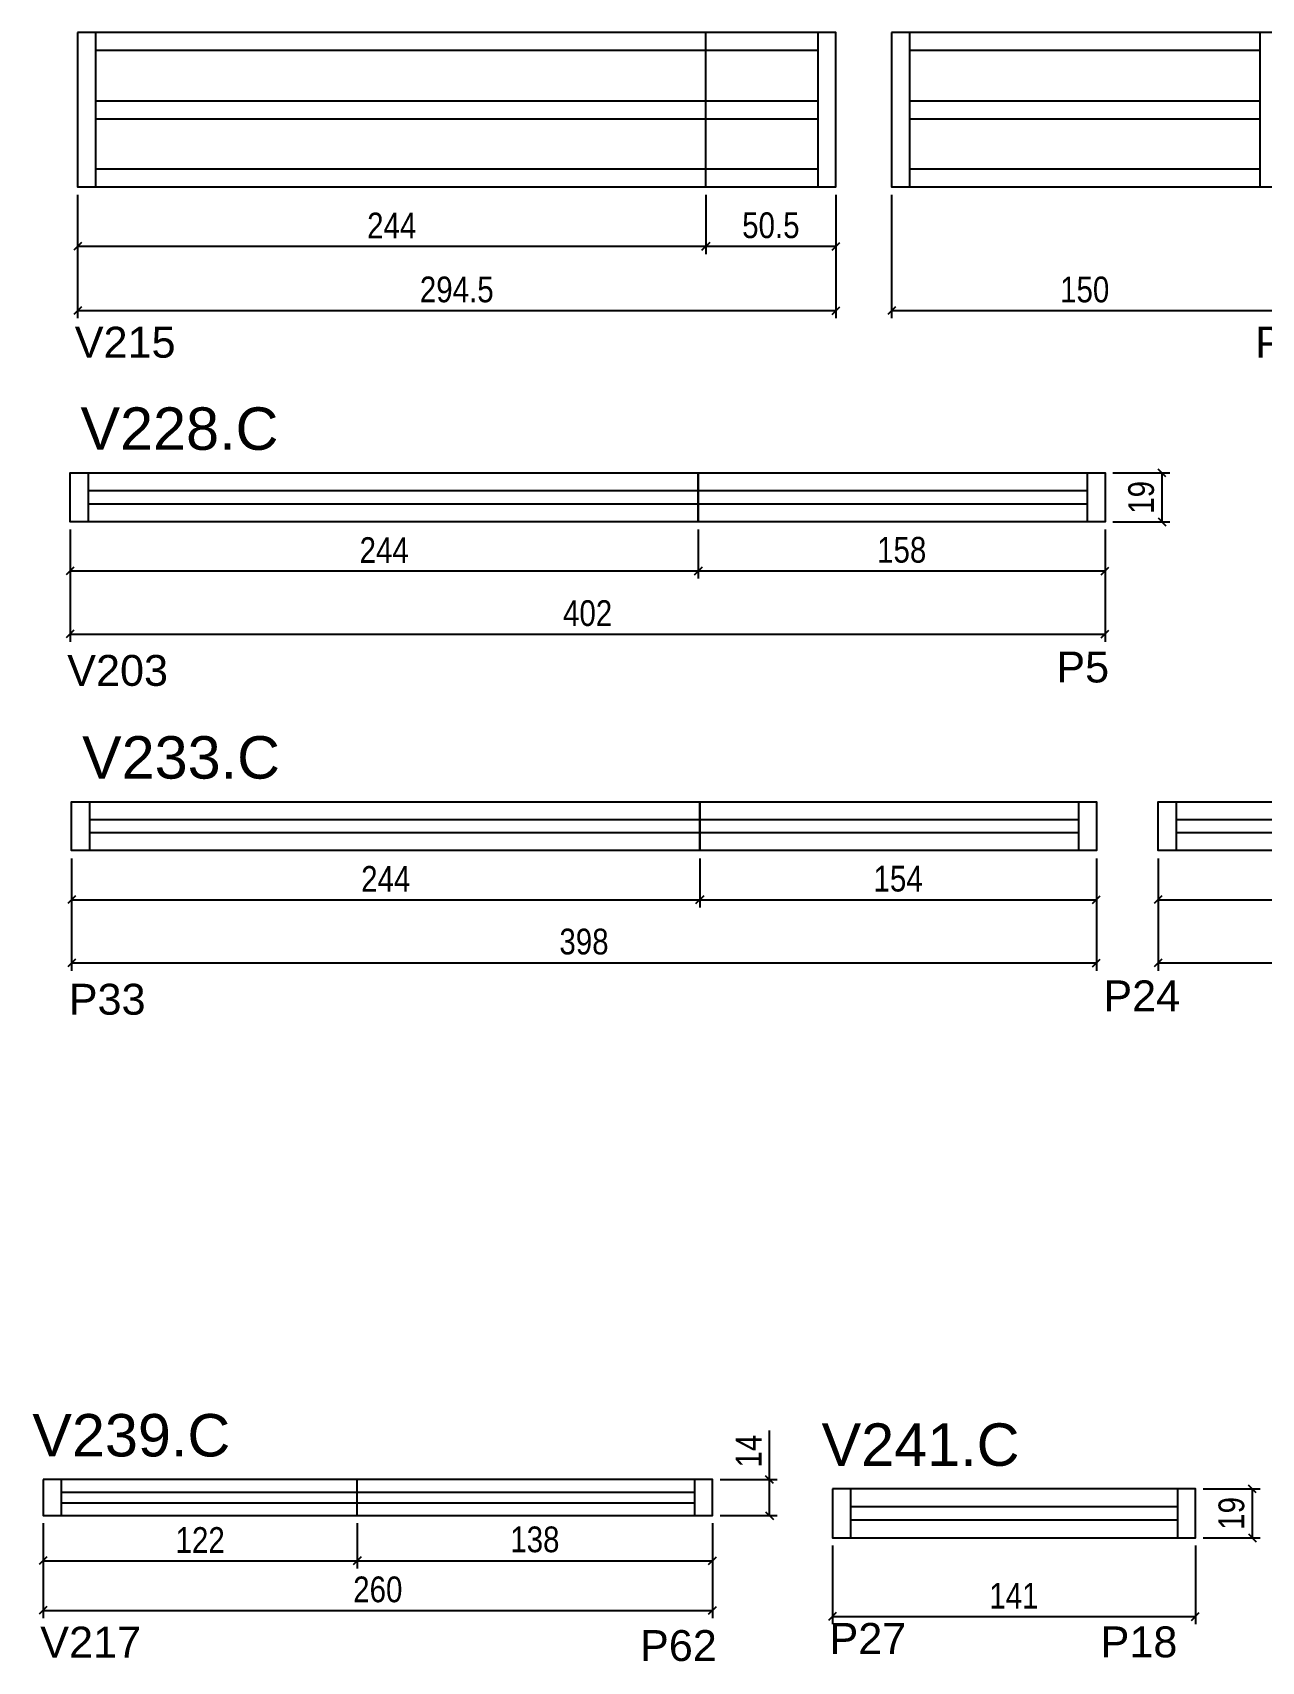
# Model space of a CAD drawing. Extents: x 1668 to 3027, y 15159 to 17752.
# Drawn here: x 1668 to 2145, y 15171 to 15804 of the extents above; entities that cross this region are included whole.
import ezdxf

# ---------------------------------------------------------------- set-up
doc = ezdxf.new("R2010")
doc.units = 0
for name, color, linetype in [('5', 5, 'Continuous'), ('COTA', 241, 'Continuous'), ('NOMENCLATURA', 7, 'Continuous'), ('Painéis', 200, 'Continuous'), ('SARR_2.2x7', 40, 'Continuous'), ('SARR_EDITAR', 141, 'Continuous')]:
    doc.layers.add(name, color=color, linetype=linetype)
doc.styles.add('COTA TECNICA', font='techl___.ttf', dxfattribs={"height": 10})
doc.styles.add('COTA TECNICA-50', font='techl___.ttf', dxfattribs={"height": 10})
doc.styles.get("Standard").update_dxf_attribs({"font": 'arial.ttf'})
doc.dimstyles.new('COTA PAINEL-50', dxfattribs={"dimtxt": 10, "dimasz": 3, "dimexe": 3, "dimexo": 3, "dimgap": 3, "dimtad": 1, "dimdec": 1, "dimzin": 12, "dimdsep": 46, "dimtxsty": 'COTA TECNICA-50', "dimblk1": 'OBLIQUE', "dimblk2": 'OBLIQUE', "dimsah": 1, "dimcen": 0.9, "dimclrd": 4, "dimclre": 4, "dimclrt": 240, "dimadec": 1, "dimazin": 3, "dimtfac": 1, "dimtdec": 1, "dimtmove": 0, "dimatfit": 3, "dimfxl": 1, "dimtolj": 1, "dimtzin": 12, "dimarcsym": 0})
doc.dimstyles.new('PAINEL', dxfattribs={"dimtxt": 10, "dimasz": 3, "dimexe": 3, "dimexo": 3, "dimgap": 3, "dimtad": 1, "dimdec": 1, "dimzin": 12, "dimdsep": 46, "dimtxsty": 'COTA TECNICA', "dimblk1": 'OBLIQUE', "dimblk2": 'OBLIQUE', "dimsah": 1, "dimcen": 0.9, "dimclrd": 4, "dimclre": 4, "dimclrt": 240, "dimadec": 1, "dimazin": 3, "dimtfac": 1, "dimtdec": 1, "dimtmove": 0, "dimatfit": 3, "dimfxl": 1, "dimtolj": 1, "dimtzin": 12, "dimarcsym": 0})

# ---------------------------------------------------------------- blocks, each defined once
blk = doc.blocks.new('_Oblique')
at = {"color": 0, "linetype": 'ByBlock', "lineweight": -2}
blk.add_line((-0.5, -0.5), (0.5, 0.5), dxfattribs=at)
blk = doc.blocks.new('*D189')
at = {"layer": 'COTA', "color": 4, "linetype": 'ByBlock', "lineweight": -2, "transparency": 16777216}
for p, q in [((1685.1, 15741.15), (1685.1, 15693.15)), ((1979.6, 15741.15), (1979.6, 15693.15)), ((1685.1, 15696.15), (1979.6, 15696.15))]:
    blk.add_line(p, q, dxfattribs=at)
at = {"layer": 'Defpoints', "color": 0, "linetype": 'ByBlock', "transparency": 16777216}
for p in [(1685.1, 15744.15), (1979.6, 15744.15), (1979.6, 15696.15)]:
    blk.add_point(p, dxfattribs=at)
at = {"layer": 'COTA', "color": 4, "linetype": 'ByBlock', "lineweight": -2, "transparency": 16777216, "xscale": 3, "yscale": 3, "zscale": 3, "rotation": 180}
blk.add_blockref('_Oblique', (1685.1, 15696.15), dxfattribs=at)
at = {"layer": 'COTA', "color": 4, "linetype": 'ByBlock', "lineweight": -2, "transparency": 16777216, "xscale": 3, "yscale": 3, "zscale": 3}
blk.add_blockref('_Oblique', (1979.6, 15696.15), dxfattribs=at)
at = {"layer": 'COTA', "color": 240, "linetype": 'ByBlock', "transparency": 16777216, "insert": (1832.35, 15704.29), "char_height": 10, "attachment_point": 5, "style": 'COTA TECNICA-50'}
blk.add_mtext('\\A1;294.5', dxfattribs=at)
blk = doc.blocks.new('*D190')
at = {"layer": 'Defpoints', "color": 0, "transparency": 16777216}
for p in [(1685.1, 15744.15), (1929.1, 15744.15), (1929.1, 15721.11)]:
    blk.add_point(p, dxfattribs=at)
at = {"layer": 'Painéis', "color": 4, "lineweight": -2, "transparency": 16777216}
for p, q in [((1685.1, 15741.15), (1685.1, 15718.11)), ((1929.1, 15741.15), (1929.1, 15718.11)), ((1685.1, 15721.11), (1929.1, 15721.11))]:
    blk.add_line(p, q, dxfattribs=at)
at = {"layer": 'Painéis', "color": 4, "lineweight": -2, "transparency": 16777216, "xscale": 3, "yscale": 3, "zscale": 3, "rotation": 180}
blk.add_blockref('_Oblique', (1685.1, 15721.11), dxfattribs=at)
at = {"layer": 'Painéis', "color": 4, "lineweight": -2, "transparency": 16777216, "xscale": 3, "yscale": 3, "zscale": 3}
blk.add_blockref('_Oblique', (1929.1, 15721.11), dxfattribs=at)
at = {"layer": 'Painéis', "color": 240, "transparency": 16777216, "insert": (1807.1, 15729.19), "char_height": 10, "attachment_point": 5, "style": 'COTA TECNICA'}
blk.add_mtext('\\A1;244', dxfattribs=at)
blk = doc.blocks.new('*D191')
at = {"layer": 'Defpoints', "color": 0, "transparency": 16777216}
for p in [(1929.1, 15744.15), (1979.6, 15744.15), (1979.6, 15721.11)]:
    blk.add_point(p, dxfattribs=at)
at = {"layer": 'Painéis', "color": 4, "lineweight": -2, "transparency": 16777216}
for p, q in [((1929.1, 15741.15), (1929.1, 15718.11)), ((1979.6, 15741.15), (1979.6, 15718.11)), ((1929.1, 15721.11), (1979.6, 15721.11))]:
    blk.add_line(p, q, dxfattribs=at)
at = {"layer": 'Painéis', "color": 4, "lineweight": -2, "transparency": 16777216, "xscale": 3, "yscale": 3, "zscale": 3, "rotation": 180}
blk.add_blockref('_Oblique', (1929.1, 15721.11), dxfattribs=at)
at = {"layer": 'Painéis', "color": 4, "lineweight": -2, "transparency": 16777216, "xscale": 3, "yscale": 3, "zscale": 3}
blk.add_blockref('_Oblique', (1979.6, 15721.11), dxfattribs=at)
at = {"layer": 'Painéis', "color": 240, "transparency": 16777216, "insert": (1954.35, 15729.22), "char_height": 10, "attachment_point": 5, "style": 'COTA TECNICA'}
blk.add_mtext('\\A1;50.5', dxfattribs=at)
blk = doc.blocks.new('*D193')
at = {"layer": 'Defpoints', "color": 0, "transparency": 16777216}
for p in [(2001.25, 15744.15), (2151.25, 15744.15), (2151.25, 15696.15)]:
    blk.add_point(p, dxfattribs=at)
at = {"layer": 'Painéis', "color": 4, "lineweight": -2, "transparency": 16777216}
for p, q in [((2001.25, 15741.15), (2001.25, 15693.15)), ((2151.25, 15741.15), (2151.25, 15693.15)), ((2001.25, 15696.15), (2151.25, 15696.15))]:
    blk.add_line(p, q, dxfattribs=at)
at = {"layer": 'Painéis', "color": 4, "lineweight": -2, "transparency": 16777216, "xscale": 3, "yscale": 3, "zscale": 3, "rotation": 180}
blk.add_blockref('_Oblique', (2001.25, 15696.15), dxfattribs=at)
at = {"layer": 'Painéis', "color": 4, "lineweight": -2, "transparency": 16777216, "xscale": 3, "yscale": 3, "zscale": 3}
blk.add_blockref('_Oblique', (2151.25, 15696.15), dxfattribs=at)
at = {"layer": 'Painéis', "color": 240, "transparency": 16777216, "insert": (2076.25, 15704.26), "char_height": 10, "attachment_point": 5, "style": 'COTA TECNICA'}
blk.add_mtext('\\A1;150', dxfattribs=at)
blk = doc.blocks.new('*D204')
at = {"layer": 'COTA', "color": 4, "linetype": 'ByBlock', "lineweight": -2, "transparency": 16777216}
for p, q in [((1682.17, 15611.06), (1682.17, 15592)), ((1926.17, 15611.06), (1926.17, 15592)), ((1682.17, 15595), (1926.17, 15595))]:
    blk.add_line(p, q, dxfattribs=at)
at = {"layer": 'Defpoints', "color": 0, "linetype": 'ByBlock', "transparency": 16777216}
for p in [(1682.17, 15614.06), (1926.17, 15614.06), (1926.17, 15595)]:
    blk.add_point(p, dxfattribs=at)
at = {"layer": 'COTA', "color": 4, "linetype": 'ByBlock', "lineweight": -2, "transparency": 16777216, "xscale": 3, "yscale": 3, "zscale": 3, "rotation": 180}
blk.add_blockref('_Oblique', (1682.17, 15595), dxfattribs=at)
at = {"layer": 'COTA', "color": 4, "linetype": 'ByBlock', "lineweight": -2, "transparency": 16777216, "xscale": 3, "yscale": 3, "zscale": 3}
blk.add_blockref('_Oblique', (1926.17, 15595), dxfattribs=at)
at = {"layer": 'COTA', "color": 240, "linetype": 'ByBlock', "transparency": 16777216, "insert": (1804.17, 15603.08), "char_height": 10, "attachment_point": 5, "style": 'COTA TECNICA-50'}
blk.add_mtext('\\A1;244', dxfattribs=at)
blk = doc.blocks.new('*D205')
at = {"layer": 'COTA', "color": 4, "linetype": 'ByBlock', "lineweight": -2, "transparency": 16777216}
for p, q in [((1926.17, 15611.06), (1926.17, 15592)), ((2084.17, 15611.06), (2084.17, 15592)), ((1926.17, 15595), (2084.17, 15595))]:
    blk.add_line(p, q, dxfattribs=at)
at = {"layer": 'Defpoints', "color": 0, "linetype": 'ByBlock', "transparency": 16777216}
for p in [(1926.17, 15614.06), (2084.17, 15614.06), (2084.17, 15595)]:
    blk.add_point(p, dxfattribs=at)
at = {"layer": 'COTA', "color": 4, "linetype": 'ByBlock', "lineweight": -2, "transparency": 16777216, "xscale": 3, "yscale": 3, "zscale": 3, "rotation": 180}
blk.add_blockref('_Oblique', (1926.17, 15595), dxfattribs=at)
at = {"layer": 'COTA', "color": 4, "linetype": 'ByBlock', "lineweight": -2, "transparency": 16777216, "xscale": 3, "yscale": 3, "zscale": 3}
blk.add_blockref('_Oblique', (2084.17, 15595), dxfattribs=at)
at = {"layer": 'COTA', "color": 240, "linetype": 'ByBlock', "transparency": 16777216, "insert": (2005.17, 15603.13), "char_height": 10, "attachment_point": 5, "style": 'COTA TECNICA-50'}
blk.add_mtext('\\A1;158', dxfattribs=at)
blk = doc.blocks.new('*D206')
at = {"layer": 'COTA', "color": 4, "lineweight": -2, "transparency": 16777216}
for p, q in [((1682.17, 15611.06), (1682.17, 15567.42)), ((2084.17, 15611.06), (2084.17, 15567.42)), ((1682.17, 15570.42), (2084.17, 15570.42))]:
    blk.add_line(p, q, dxfattribs=at)
at = {"layer": 'Defpoints', "color": 0, "transparency": 16777216}
for p in [(1682.17, 15614.06), (2084.17, 15614.06), (2084.17, 15570.42)]:
    blk.add_point(p, dxfattribs=at)
at = {"layer": 'COTA', "color": 4, "lineweight": -2, "transparency": 16777216, "xscale": 3, "yscale": 3, "zscale": 3, "rotation": 180}
blk.add_blockref('_Oblique', (1682.17, 15570.42), dxfattribs=at)
at = {"layer": 'COTA', "color": 4, "lineweight": -2, "transparency": 16777216, "xscale": 3, "yscale": 3, "zscale": 3}
blk.add_blockref('_Oblique', (2084.17, 15570.42), dxfattribs=at)
at = {"layer": 'COTA', "color": 240, "transparency": 16777216, "insert": (1883.17, 15578.52), "char_height": 10, "attachment_point": 5, "style": 'COTA TECNICA'}
blk.add_mtext('\\A1;402 ', dxfattribs=at)
blk = doc.blocks.new('*D207')
at = {"layer": 'COTA', "color": 4, "lineweight": -2, "transparency": 16777216}
for p, q in [((2087.17, 15633.06), (2109.29, 15633.06)), ((2106.29, 15614.06), (2106.29, 15633.06)), ((2087.17, 15614.06), (2109.29, 15614.06))]:
    blk.add_line(p, q, dxfattribs=at)
at = {"layer": 'Defpoints', "color": 0, "transparency": 16777216}
for p in [(2084.17, 15633.06), (2106.29, 15633.06), (2084.17, 15614.06)]:
    blk.add_point(p, dxfattribs=at)
at = {"layer": 'COTA', "color": 4, "lineweight": -2, "transparency": 16777216, "xscale": 3, "yscale": 3, "zscale": 3}
for p, rotation in [((2106.29, 15633.06), 90), ((2106.29, 15614.06), 270)]:
    blk.add_blockref('_Oblique', p, dxfattribs=dict(at, rotation=rotation))
at = {"layer": 'COTA', "color": 240, "transparency": 16777216, "insert": (2098.2, 15623.56), "char_height": 10, "attachment_point": 5, "rotation": 90, "style": 'COTA TECNICA'}
blk.add_mtext('\\A1;19', dxfattribs=at)
blk = doc.blocks.new('*D222')
at = {"layer": 'COTA', "color": 4, "linetype": 'ByBlock', "lineweight": -2, "transparency": 16777216}
for p, q in [((1682.77, 15483.3), (1682.77, 15464.24)), ((1926.77, 15483.3), (1926.77, 15464.24)), ((1682.77, 15467.24), (1926.77, 15467.24))]:
    blk.add_line(p, q, dxfattribs=at)
at = {"layer": 'Defpoints', "color": 0, "linetype": 'ByBlock', "transparency": 16777216}
for p in [(1682.77, 15486.3), (1926.77, 15486.3), (1926.77, 15467.24)]:
    blk.add_point(p, dxfattribs=at)
at = {"layer": 'COTA', "color": 4, "linetype": 'ByBlock', "lineweight": -2, "transparency": 16777216, "xscale": 3, "yscale": 3, "zscale": 3, "rotation": 180}
blk.add_blockref('_Oblique', (1682.77, 15467.24), dxfattribs=at)
at = {"layer": 'COTA', "color": 4, "linetype": 'ByBlock', "lineweight": -2, "transparency": 16777216, "xscale": 3, "yscale": 3, "zscale": 3}
blk.add_blockref('_Oblique', (1926.77, 15467.24), dxfattribs=at)
at = {"layer": 'COTA', "color": 240, "linetype": 'ByBlock', "transparency": 16777216, "insert": (1804.77, 15475.32), "char_height": 10, "attachment_point": 5, "style": 'COTA TECNICA-50'}
blk.add_mtext('\\A1;244', dxfattribs=at)
blk = doc.blocks.new('*D223')
at = {"layer": 'COTA', "color": 4, "linetype": 'ByBlock', "lineweight": -2, "transparency": 16777216}
for p, q in [((1926.77, 15483.3), (1926.77, 15464.24)), ((2080.77, 15483.3), (2080.77, 15464.24)), ((1926.77, 15467.24), (2080.77, 15467.24))]:
    blk.add_line(p, q, dxfattribs=at)
at = {"layer": 'Defpoints', "color": 0, "linetype": 'ByBlock', "transparency": 16777216}
for p in [(1926.77, 15486.3), (2080.77, 15486.3), (2080.77, 15467.24)]:
    blk.add_point(p, dxfattribs=at)
at = {"layer": 'COTA', "color": 4, "linetype": 'ByBlock', "lineweight": -2, "transparency": 16777216, "xscale": 3, "yscale": 3, "zscale": 3, "rotation": 180}
blk.add_blockref('_Oblique', (1926.77, 15467.24), dxfattribs=at)
at = {"layer": 'COTA', "color": 4, "linetype": 'ByBlock', "lineweight": -2, "transparency": 16777216, "xscale": 3, "yscale": 3, "zscale": 3}
blk.add_blockref('_Oblique', (2080.77, 15467.24), dxfattribs=at)
at = {"layer": 'COTA', "color": 240, "linetype": 'ByBlock', "transparency": 16777216, "insert": (2003.77, 15475.35), "char_height": 10, "attachment_point": 5, "style": 'COTA TECNICA-50'}
blk.add_mtext('\\A1;154', dxfattribs=at)
blk = doc.blocks.new('*D224')
at = {"layer": 'COTA', "color": 4, "lineweight": -2, "transparency": 16777216}
for p, q in [((1682.77, 15483.3), (1682.77, 15439.66)), ((2080.77, 15483.3), (2080.77, 15439.66)), ((1682.77, 15442.66), (2080.77, 15442.66))]:
    blk.add_line(p, q, dxfattribs=at)
at = {"layer": 'Defpoints', "color": 0, "transparency": 16777216}
for p in [(1682.77, 15486.3), (2080.77, 15486.3), (2080.77, 15442.66)]:
    blk.add_point(p, dxfattribs=at)
at = {"layer": 'COTA', "color": 4, "lineweight": -2, "transparency": 16777216, "xscale": 3, "yscale": 3, "zscale": 3, "rotation": 180}
blk.add_blockref('_Oblique', (1682.77, 15442.66), dxfattribs=at)
at = {"layer": 'COTA', "color": 4, "lineweight": -2, "transparency": 16777216, "xscale": 3, "yscale": 3, "zscale": 3}
blk.add_blockref('_Oblique', (2080.77, 15442.66), dxfattribs=at)
at = {"layer": 'COTA', "color": 240, "transparency": 16777216, "insert": (1881.77, 15450.91), "char_height": 10, "attachment_point": 5, "style": 'COTA TECNICA'}
blk.add_mtext('\\A1;398', dxfattribs=at)
blk = doc.blocks.new('*D225')
at = {"layer": 'COTA', "color": 4, "linetype": 'ByBlock', "lineweight": -2, "transparency": 16777216}
for p, q in [((2104.74, 15483.3), (2104.74, 15464.24)), ((2348.74, 15483.3), (2348.74, 15464.24)), ((2104.74, 15467.24), (2348.74, 15467.24))]:
    blk.add_line(p, q, dxfattribs=at)
at = {"layer": 'Defpoints', "color": 0, "linetype": 'ByBlock', "transparency": 16777216}
for p in [(2104.74, 15486.3), (2348.74, 15486.3), (2348.74, 15467.24)]:
    blk.add_point(p, dxfattribs=at)
at = {"layer": 'COTA', "color": 4, "linetype": 'ByBlock', "lineweight": -2, "transparency": 16777216, "xscale": 3, "yscale": 3, "zscale": 3, "rotation": 180}
blk.add_blockref('_Oblique', (2104.74, 15467.24), dxfattribs=at)
at = {"layer": 'COTA', "color": 4, "linetype": 'ByBlock', "lineweight": -2, "transparency": 16777216, "xscale": 3, "yscale": 3, "zscale": 3}
blk.add_blockref('_Oblique', (2348.74, 15467.24), dxfattribs=at)
at = {"layer": 'COTA', "color": 240, "linetype": 'ByBlock', "transparency": 16777216, "insert": (2226.74, 15475.32), "char_height": 10, "attachment_point": 5, "style": 'COTA TECNICA-50'}
blk.add_mtext('\\A1;244', dxfattribs=at)
blk = doc.blocks.new('*D227')
at = {"layer": 'COTA', "color": 4, "lineweight": -2, "transparency": 16777216}
for p, q in [((2104.74, 15483.3), (2104.74, 15439.66)), ((2418.74, 15483.3), (2418.74, 15439.66)), ((2104.74, 15442.66), (2418.74, 15442.66))]:
    blk.add_line(p, q, dxfattribs=at)
at = {"layer": 'Defpoints', "color": 0, "transparency": 16777216}
for p in [(2104.74, 15486.3), (2418.74, 15486.3), (2418.74, 15442.66)]:
    blk.add_point(p, dxfattribs=at)
at = {"layer": 'COTA', "color": 4, "lineweight": -2, "transparency": 16777216, "xscale": 3, "yscale": 3, "zscale": 3, "rotation": 180}
blk.add_blockref('_Oblique', (2104.74, 15442.66), dxfattribs=at)
at = {"layer": 'COTA', "color": 4, "lineweight": -2, "transparency": 16777216, "xscale": 3, "yscale": 3, "zscale": 3}
blk.add_blockref('_Oblique', (2418.74, 15442.66), dxfattribs=at)
at = {"layer": 'COTA', "color": 240, "transparency": 16777216, "insert": (2261.74, 15450.88), "char_height": 10, "attachment_point": 5, "style": 'COTA TECNICA'}
blk.add_mtext('\\A1;314', dxfattribs=at)
blk = doc.blocks.new('*D235')
at = {"layer": 'COTA', "color": 4, "linetype": 'ByBlock', "lineweight": -2, "transparency": 16777216}
for p, q in [((1978.24, 15216.29), (1978.24, 15185.73)), ((2119.24, 15216.29), (2119.24, 15185.73)), ((1978.24, 15188.73), (2119.24, 15188.73))]:
    blk.add_line(p, q, dxfattribs=at)
at = {"layer": 'Defpoints', "color": 0, "linetype": 'ByBlock', "transparency": 16777216}
for p in [(1978.24, 15219.29), (2119.24, 15219.29), (2119.24, 15188.73)]:
    blk.add_point(p, dxfattribs=at)
at = {"layer": 'COTA', "color": 4, "linetype": 'ByBlock', "lineweight": -2, "transparency": 16777216, "xscale": 3, "yscale": 3, "zscale": 3, "rotation": 180}
blk.add_blockref('_Oblique', (1978.24, 15188.73), dxfattribs=at)
at = {"layer": 'COTA', "color": 4, "linetype": 'ByBlock', "lineweight": -2, "transparency": 16777216, "xscale": 3, "yscale": 3, "zscale": 3}
blk.add_blockref('_Oblique', (2119.24, 15188.73), dxfattribs=at)
at = {"layer": 'COTA', "color": 240, "linetype": 'ByBlock', "transparency": 16777216, "insert": (2048.74, 15196.81), "char_height": 10, "attachment_point": 5, "style": 'COTA TECNICA-50'}
blk.add_mtext('\\A1;141', dxfattribs=at)
blk = doc.blocks.new('*D236')
at = {"layer": 'COTA', "color": 4, "lineweight": -2, "transparency": 16777216}
for p, q in [((2122.24, 15238.29), (2144.36, 15238.29)), ((2141.36, 15219.29), (2141.36, 15238.29)), ((2122.24, 15219.29), (2144.36, 15219.29))]:
    blk.add_line(p, q, dxfattribs=at)
at = {"layer": 'Defpoints', "color": 0, "transparency": 16777216}
for p in [(2119.24, 15238.29), (2141.36, 15238.29), (2119.24, 15219.29)]:
    blk.add_point(p, dxfattribs=at)
at = {"layer": 'COTA', "color": 4, "lineweight": -2, "transparency": 16777216, "xscale": 3, "yscale": 3, "zscale": 3}
for p, rotation in [((2141.36, 15238.29), 90), ((2141.36, 15219.29), 270)]:
    blk.add_blockref('_Oblique', p, dxfattribs=dict(at, rotation=rotation))
at = {"layer": 'COTA', "color": 240, "transparency": 16777216, "insert": (2133.27, 15228.79), "char_height": 10, "attachment_point": 5, "rotation": 90, "style": 'COTA TECNICA'}
blk.add_mtext('\\A1;19', dxfattribs=at)
blk = doc.blocks.new('*D245')
at = {"layer": 'COTA', "color": 4, "linetype": 'ByBlock', "lineweight": -2, "transparency": 16777216}
for p, q in [((1671.69, 15224.94), (1671.69, 15188.1)), ((1931.69, 15224.94), (1931.69, 15188.1)), ((1671.69, 15191.1), (1931.69, 15191.1))]:
    blk.add_line(p, q, dxfattribs=at)
at = {"layer": 'Defpoints', "color": 0, "linetype": 'ByBlock', "transparency": 16777216}
for p in [(1671.69, 15227.94), (1931.69, 15227.94), (1931.69, 15191.1)]:
    blk.add_point(p, dxfattribs=at)
at = {"layer": 'COTA', "color": 4, "linetype": 'ByBlock', "lineweight": -2, "transparency": 16777216, "xscale": 3, "yscale": 3, "zscale": 3, "rotation": 180}
blk.add_blockref('_Oblique', (1671.69, 15191.1), dxfattribs=at)
at = {"layer": 'COTA', "color": 4, "linetype": 'ByBlock', "lineweight": -2, "transparency": 16777216, "xscale": 3, "yscale": 3, "zscale": 3}
blk.add_blockref('_Oblique', (1931.69, 15191.1), dxfattribs=at)
at = {"layer": 'COTA', "color": 240, "linetype": 'ByBlock', "transparency": 16777216, "insert": (1801.69, 15199.2), "char_height": 10, "attachment_point": 5, "style": 'COTA TECNICA-50'}
blk.add_mtext('\\A1;260', dxfattribs=at)
blk = doc.blocks.new('*D246')
at = {"layer": 'Defpoints', "color": 0, "transparency": 16777216}
for p in [(1671.69, 15227.94), (1793.69, 15227.94), (1793.69, 15210.39)]:
    blk.add_point(p, dxfattribs=at)
at = {"layer": 'Painéis', "color": 4, "lineweight": -2, "transparency": 16777216}
for p, q in [((1671.69, 15224.94), (1671.69, 15207.39)), ((1793.69, 15224.94), (1793.69, 15207.39)), ((1671.69, 15210.39), (1793.69, 15210.39))]:
    blk.add_line(p, q, dxfattribs=at)
at = {"layer": 'Painéis', "color": 4, "lineweight": -2, "transparency": 16777216, "xscale": 3, "yscale": 3, "zscale": 3, "rotation": 180}
blk.add_blockref('_Oblique', (1671.69, 15210.39), dxfattribs=at)
at = {"layer": 'Painéis', "color": 4, "lineweight": -2, "transparency": 16777216, "xscale": 3, "yscale": 3, "zscale": 3}
blk.add_blockref('_Oblique', (1793.69, 15210.39), dxfattribs=at)
at = {"layer": 'Painéis', "color": 240, "transparency": 16777216, "insert": (1732.69, 15218.45), "char_height": 10, "attachment_point": 5, "style": 'COTA TECNICA'}
blk.add_mtext('\\A1;122', dxfattribs=at)
blk = doc.blocks.new('*D248')
at = {"layer": 'Defpoints', "color": 0, "transparency": 16777216}
for p in [(1793.69, 15227.94), (1931.69, 15227.94), (1931.69, 15210.39)]:
    blk.add_point(p, dxfattribs=at)
at = {"layer": 'Painéis', "color": 4, "lineweight": -2, "transparency": 16777216}
for p, q in [((1793.69, 15224.94), (1793.69, 15207.39)), ((1931.69, 15224.94), (1931.69, 15207.39)), ((1793.69, 15210.39), (1931.69, 15210.39))]:
    blk.add_line(p, q, dxfattribs=at)
at = {"layer": 'Painéis', "color": 4, "lineweight": -2, "transparency": 16777216, "xscale": 3, "yscale": 3, "zscale": 3, "rotation": 180}
blk.add_blockref('_Oblique', (1793.69, 15210.39), dxfattribs=at)
at = {"layer": 'Painéis', "color": 4, "lineweight": -2, "transparency": 16777216, "xscale": 3, "yscale": 3, "zscale": 3}
blk.add_blockref('_Oblique', (1931.69, 15210.39), dxfattribs=at)
at = {"layer": 'Painéis', "color": 240, "transparency": 16777216, "insert": (1862.69, 15218.63), "char_height": 10, "attachment_point": 5, "style": 'COTA TECNICA'}
blk.add_mtext('\\A1;138', dxfattribs=at)
blk = doc.blocks.new('*D247')
at = {"layer": 'COTA', "color": 4, "lineweight": -2, "transparency": 16777216}
for p, q in [((1953.81, 15241.94), (1953.81, 15261.05)), ((1934.69, 15241.94), (1956.81, 15241.94)), ((1953.81, 15227.94), (1953.81, 15241.94)), ((1934.69, 15227.94), (1956.81, 15227.94))]:
    blk.add_line(p, q, dxfattribs=at)
at = {"layer": 'Defpoints', "color": 0, "transparency": 16777216}
for p in [(1931.69, 15241.94), (1953.81, 15241.94), (1931.69, 15227.94)]:
    blk.add_point(p, dxfattribs=at)
at = {"layer": 'COTA', "color": 4, "lineweight": -2, "transparency": 16777216, "xscale": 3, "yscale": 3, "zscale": 3}
for p, rotation in [((1953.81, 15241.94), 90), ((1953.81, 15227.94), 270)]:
    blk.add_blockref('_Oblique', p, dxfattribs=dict(at, rotation=rotation))
at = {"layer": 'COTA', "color": 240, "transparency": 16777216, "insert": (1945.74, 15252.99), "char_height": 10, "attachment_point": 5, "rotation": 90, "style": 'COTA TECNICA'}
blk.add_mtext('\\A1;14', dxfattribs=at)

msp = doc.modelspace()

# ---------------------------------------------------------------- linework, layer by layer
at = {"layer": 'Painéis'}
for p, q in [((1929.1, 15744.15), (1929.1, 15804.15)), ((1793.69, 15227.94), (1793.69, 15241.94))]:
    msp.add_line(p, q, dxfattribs=at)
for points in [[(1685.1, 15804.15), (1685.1, 15744.15), (1979.6, 15744.15), (1979.6, 15804.15), (1685.1, 15804.15)], [(2001.25, 15804.15), (2001.25, 15744.15), (2151.25, 15744.15)], [(2151.25, 15804.15), (2001.25, 15804.15)], [(1671.69, 15241.94), (1671.69, 15227.94), (1931.69, 15227.94), (1931.69, 15241.94), (1671.69, 15241.94)], [(1978.24, 15238.29), (1978.24, 15219.29), (2119.24, 15219.29), (2119.24, 15238.29), (1978.24, 15238.29)]]:
    msp.add_lwpolyline(points, dxfattribs=at)
for points in [[(1926.17, 15614.06), (1682.17, 15614.06), (1682.17, 15633.06), (1926.17, 15633.06)], [(1926.17, 15633.06), (2084.17, 15633.06), (2084.17, 15614.06), (1926.17, 15614.06)], [(1926.77, 15486.3), (1682.77, 15486.3), (1682.77, 15505.3), (1926.77, 15505.3)], [(1926.77, 15505.3), (2080.77, 15505.3), (2080.77, 15486.3), (1926.77, 15486.3)], [(2348.74, 15486.3), (2104.74, 15486.3), (2104.74, 15505.3), (2348.74, 15505.3)]]:
    msp.add_lwpolyline(points, close=True, dxfattribs=at)
at = {"layer": 'SARR_2.2x7', "linetype": 'Continuous'}
for p, q in [((1692.1, 15804.15), (1692.1, 15744.15)), ((1972.6, 15804.15), (1972.6, 15744.15)), ((2008.25, 15804.15), (2008.25, 15744.15)), ((1972.6, 15797.15), (1692.1, 15797.15)), ((2144.25, 15797.15), (2008.25, 15797.15)), ((1692.1, 15777.65), (1972.6, 15777.65)), ((2008.25, 15777.65), (2144.25, 15777.65)), ((1692.1, 15770.65), (1972.6, 15770.65)), ((2008.25, 15770.65), (2144.25, 15770.65)), ((1692.1, 15751.15), (1972.6, 15751.15)), ((2008.25, 15751.15), (2144.25, 15751.15)), ((1689.17, 15633.06), (1689.17, 15614.06)), ((2077.17, 15633.06), (2077.17, 15614.06)), ((1926.17, 15626.06), (1689.17, 15626.06)), ((2077.17, 15626.06), (1926.17, 15626.06)), ((1689.17, 15621.06), (1926.17, 15621.06)), ((1926.17, 15621.06), (2077.17, 15621.06)), ((1689.77, 15505.3), (1689.77, 15486.3)), ((2073.77, 15505.3), (2073.77, 15486.3)), ((2111.74, 15505.3), (2111.74, 15486.3)), ((1926.77, 15498.3), (1689.77, 15498.3)), ((1689.77, 15493.3), (1926.77, 15493.3)), ((2073.77, 15498.3), (1926.77, 15498.3)), ((1926.77, 15493.3), (2073.77, 15493.3)), ((2348.74, 15498.3), (2111.74, 15498.3)), ((2111.74, 15493.3), (2348.74, 15493.3)), ((1678.69, 15241.94), (1678.69, 15227.94)), ((1924.69, 15241.94), (1924.69, 15227.94)), ((1985.24, 15238.29), (1985.24, 15219.29)), ((2112.24, 15238.29), (2112.24, 15219.29)), ((2112.24, 15231.29), (1985.24, 15231.29)), ((1985.24, 15226.29), (2112.24, 15226.29))]:
    msp.add_line(p, q, dxfattribs=at)
msp.add_lwpolyline([(2144.25, 15804.15), (2144.25, 15744.15)], dxfattribs=at)
at = {"layer": 'SARR_EDITAR', "linetype": 'Continuous'}
for p, q in [((1924.69, 15236.94), (1678.69, 15236.94)), ((1678.69, 15232.94), (1924.69, 15232.94))]:
    msp.add_line(p, q, dxfattribs=at)

# ---------------------------------------------------------------- texts
at = {"layer": '5', "linetype": 'Continuous'}
for s, p in [('V215', (1683.99, 15677.84)), ('P102', (2142.39, 15677.84)), ('V203', (1681.06, 15550.32)), ('P5', (2065.22, 15551.64)), ('P24', (2083.49, 15423.88)), ('P33', (1681.66, 15422.56)), ('V217', (1670.58, 15172.78)), ('P62', (1903.53, 15171.45)), ('P27', (1977.12, 15174.21)), ('P18', (2082.41, 15172.87))]:
    msp.add_text(s, height=12, rotation=359.99996, dxfattribs=at).set_placement(p)
at = {"layer": 'NOMENCLATURA', "linetype": 'Continuous'}
for s, p in [('V228.C', (1686.22, 15642.03)), ('V233.C', (1686.82, 15514.27)), ('V239.C', (1667.51, 15250.91)), ('V241.C', (1974.05, 15247.27))]:
    msp.add_text(s, height=16.5, dxfattribs=at).set_placement(p)

# ---------------------------------------------------------------- dimensions: what is measured, and where the dimension line sits
at = {"layer": 'COTA', "color": 1, "linetype": 'ByBlock'}
for base, p1, p2, picture, middle in [((1979.6, 15696.15), (1685.1, 15744.15), (1979.6, 15744.15), '*D189', (1832.35, 15704.29)), ((1926.17, 15595), (1682.17, 15614.06), (1926.17, 15614.06), '*D204', (1804.17, 15603.08)), ((2084.17, 15595), (1926.17, 15614.06), (2084.17, 15614.06), '*D205', (2005.17, 15603.13)), ((1926.77, 15467.24), (1682.77, 15486.3), (1926.77, 15486.3), '*D222', (1804.77, 15475.32)), ((2080.77, 15467.24), (1926.77, 15486.3), (2080.77, 15486.3), '*D223', (2003.77, 15475.35)), ((2348.74, 15467.24), (2104.74, 15486.3), (2348.74, 15486.3), '*D225', (2226.74, 15475.32)), ((1931.69, 15191.1), (1671.69, 15227.94), (1931.69, 15227.94), '*D245', (1801.69, 15199.2)), ((2119.24, 15188.73), (1978.24, 15219.29), (2119.24, 15219.29), '*D235', (2048.74, 15196.81))]:
    dim = msp.add_linear_dim(base=base, p1=p1, p2=p2, dimstyle='COTA PAINEL-50', override={"dimarcsym": 1}, dxfattribs=at)
    dim.commit()
    dim.dimension.update_dxf_attribs({"geometry": picture, "text_midpoint": middle})
at = {"layer": 'COTA'}
for base, p1, p2, picture, middle in [((2106.29, 15633.06), (2084.17, 15614.06), (2084.17, 15633.06), '*D207', (2098.2, 15623.56)), ((1953.81, 15241.94), (1931.69, 15227.94), (1931.69, 15241.94), '*D247', (1945.74, 15252.99)), ((2141.36, 15238.29), (2119.24, 15219.29), (2119.24, 15238.29), '*D236', (2133.27, 15228.79))]:
    dim = msp.add_linear_dim(base=base, p1=p1, p2=p2, angle=90, dimstyle='PAINEL', dxfattribs=at)
    dim.commit()
    dim.dimension.update_dxf_attribs({"geometry": picture, "text_midpoint": middle})
dim = msp.add_linear_dim(base=(2084.17, 15570.42), p1=(1682.17, 15614.06), p2=(2084.17, 15614.06), text='<> ', dimstyle='PAINEL', dxfattribs=at)
dim.commit()
dim.dimension.update_dxf_attribs({"geometry": '*D206', "text_midpoint": (1883.17, 15578.52)})
for base, p1, p2, picture, middle in [((2080.77, 15442.66), (1682.77, 15486.3), (2080.77, 15486.3), '*D224', (1881.77, 15450.91)), ((2418.74, 15442.66), (2104.74, 15486.3), (2418.74, 15486.3), '*D227', (2261.74, 15450.88))]:
    dim = msp.add_linear_dim(base=base, p1=p1, p2=p2, dimstyle='PAINEL', dxfattribs=at)
    dim.commit()
    dim.dimension.update_dxf_attribs({"geometry": picture, "text_midpoint": middle})
at = {"layer": 'Painéis'}
for base, p1, p2, picture, middle in [((1929.1, 15721.11), (1685.1, 15744.15), (1929.1, 15744.15), '*D190', (1807.1, 15729.19)), ((1979.6, 15721.11), (1929.1, 15744.15), (1979.6, 15744.15), '*D191', (1954.35, 15729.22)), ((2151.25, 15696.15), (2001.25, 15744.15), (2151.25, 15744.15), '*D193', (2076.25, 15704.26)), ((1793.69, 15210.39), (1671.69, 15227.94), (1793.69, 15227.94), '*D246', (1732.69, 15218.45)), ((1931.69, 15210.39), (1793.69, 15227.94), (1931.69, 15227.94), '*D248', (1862.69, 15218.63))]:
    dim = msp.add_linear_dim(base=base, p1=p1, p2=p2, dimstyle='PAINEL', dxfattribs=at)
    dim.commit()
    dim.dimension.update_dxf_attribs({"geometry": picture, "text_midpoint": middle})

doc.saveas('drawing.dxf')
